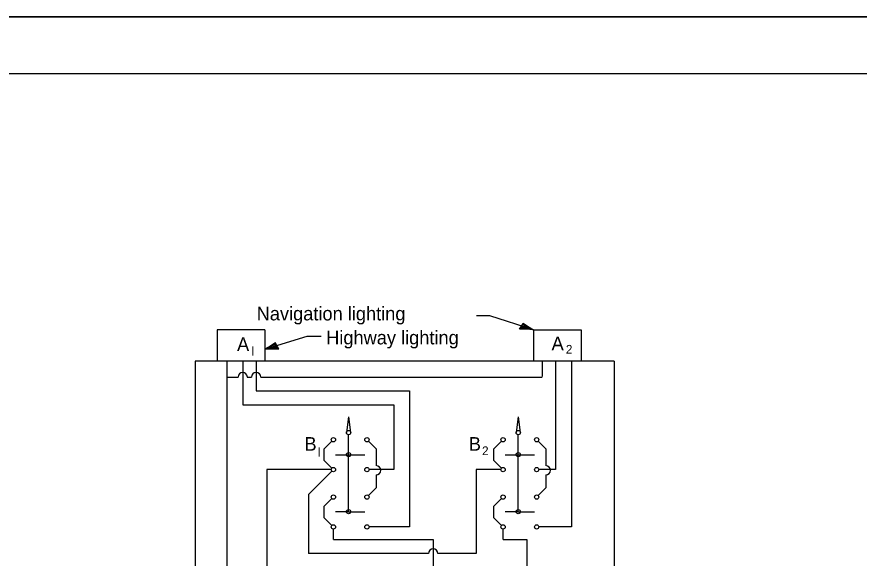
# Model space of a CAD drawing. Extents: x 2400712 to 2401392, y 420981 to 421421.
# Drawn here: x 2401094.8 to 2401243.3, y 421325.5 to 421420.9 of the extents above; entities that cross this region are included whole.
import ezdxf

# ---------------------------------------------------------------- set-up
doc = ezdxf.new("R2010")
doc.units = 0
for name, color, linetype in [('Alignment_EX_50 Notation', 7, 'Continuous'), ('Design_EX_Roadway Notes', 7, 'Continuous'), ('Level 48', 7, 'Continuous'), ('Lighting_EX_Cable in Duct', 7, 'Continuous'), ('Lighting_EX_Foundation', 7, 'Continuous'), ('Sheets_50 Reference Boundary', 7, 'Continuous'), ('Sheets_General Details', 7, 'Continuous'), ('Sheets_Printer Plotting Border', 7, 'Continuous')]:
    doc.layers.add(name, color=color, linetype=linetype)

msp = doc.modelspace()

# ---------------------------------------------------------------- linework, layer by layer
at = {"layer": 'Alignment_EX_50 Notation'}
for p, q in [((2401144.43, 421357.38), (2401144.43, 421357.38)), ((2401179.31, 421345.09), (2401179.31, 421345.09)), ((2401183.21, 421343.7), (2401183.21, 421343.7)), ((2401179.31, 421334.99), (2401179.31, 421334.99)), ((2401183.21, 421333.65), (2401183.21, 421333.65)), ((2401180.98, 421328.77), (2401180.98, 421328.77))]:
    msp.add_line(p, q, dxfattribs=at)
at = {"layer": 'Design_EX_Roadway Notes'}
for p, q in [((2401178.19, 421368.16), (2401175.84, 421368.16)), ((2401185.93, 421365.74), (2401178.19, 421368.16)), ((2401138.53, 421362.28), (2401145.98, 421364.61)), ((2401145.98, 421364.61), (2401148.5, 421364.61))]:
    msp.add_line(p, q, dxfattribs=at)
for points in [[(2401183.81, 421366.35), (2401184.06, 421366.89), (2401184.87, 421366.36), (2401185.93, 421365.74), (2401184.62, 421365.82), (2401183.44, 421365.82), (2401183.81, 421366.35), (2401184.02, 421366.69), (2401185.16, 421365.98), (2401183.67, 421365.98), (2401184.02, 421366.39), (2401184.57, 421366.15), (2401183.98, 421366.17)], [(2401140.65, 421362.88), (2401140.4, 421363.42), (2401139.59, 421362.9), (2401138.53, 421362.28), (2401139.84, 421362.36), (2401141.02, 421362.35), (2401140.65, 421362.88), (2401140.44, 421363.22), (2401139.3, 421362.52), (2401140.78, 421362.51), (2401140.43, 421362.93), (2401139.88, 421362.68), (2401140.48, 421362.7)]]:
    msp.add_lwpolyline(points, dxfattribs=at)
at = {"layer": 'Level 48'}
msp.add_lwpolyline([(2400711.78, 421420.91), (2401391.78, 421420.91), (2401391.78, 420980.91), (2400711.78, 420980.91)], close=True, dxfattribs=at)
at = {"layer": 'Lighting_EX_Cable in Duct'}
for p, q in [((2401131.87, 421360.17), (2401131.87, 421277.71)), ((2401134.66, 421360.17), (2401134.66, 421352.52)), ((2401137, 421360.17), (2401137, 421354.98)), ((2401187.46, 421360.17), (2401187.46, 421357.47)), ((2401189.8, 421360.17), (2401189.8, 421341.07)), ((2401192.59, 421360.17), (2401192.59, 421330.96)), ((2401131.87, 421357.38), (2401133.83, 421357.38)), ((2401135.46, 421357.38), (2401136.2, 421357.38)), ((2401137.83, 421357.38), (2401187.46, 421357.38)), ((2401137, 421354.98), (2401164.05, 421354.98)), ((2401164.05, 421354.98), (2401164.05, 421330.96)), ((2401134.66, 421352.52), (2401161.31, 421352.52)), ((2401161.31, 421352.52), (2401161.31, 421341.07)), ((2401153.29, 421350.4), (2401152.92, 421347.59)), ((2401153.29, 421350.4), (2401153.67, 421347.59)), ((2401183.21, 421350.4), (2401182.83, 421347.59)), ((2401183.21, 421350.4), (2401183.58, 421347.59)), ((2401153.29, 421333.65), (2401153.29, 421347.19)), ((2401183.21, 421333.65), (2401183.21, 421347.19)), ((2401149.02, 421344.72), (2401150.36, 421346.06)), ((2401158.17, 421344.72), (2401156.82, 421346.06)), ((2401178.93, 421344.72), (2401180.27, 421346.06)), ((2401188.08, 421344.72), (2401186.73, 421346.06)), ((2401149.02, 421342.68), (2401149.02, 421344.72)), ((2401149.4, 421345.09), (2401149.4, 421345.09)), ((2401158.17, 421344.72), (2401158.17, 421341.77)), ((2401178.93, 421342.68), (2401178.93, 421344.72)), ((2401188.08, 421344.72), (2401188.08, 421341.77)), ((2401150.36, 421341.33), (2401149.02, 421342.68)), ((2401151.01, 421343.7), (2401153.29, 421343.7)), ((2401153.29, 421343.7), (2401153.29, 421343.7)), ((2401153.29, 421343.7), (2401156.18, 421343.7)), ((2401180.27, 421341.33), (2401178.93, 421342.68)), ((2401180.92, 421343.7), (2401183.21, 421343.7)), ((2401183.21, 421343.7), (2401186.09, 421343.7)), ((2401150.25, 421341.07), (2401138.89, 421341.07)), ((2401138.89, 421341.07), (2401138.89, 421322.12)), ((2401161.31, 421341.07), (2401156.93, 421341.07)), ((2401180.16, 421341.07), (2401175.78, 421341.07)), ((2401175.78, 421341.07), (2401175.78, 421326.27)), ((2401189.8, 421341.07), (2401186.84, 421341.07)), ((2401146.24, 421336.67), (2401150.36, 421340.8)), ((2401158.17, 421340.14), (2401158.17, 421337.84)), ((2401188.08, 421340.14), (2401188.08, 421337.84)), ((2401146.24, 421336.67), (2401146.24, 421326.27)), ((2401158.17, 421337.84), (2401156.82, 421336.49)), ((2401188.08, 421337.84), (2401186.73, 421336.49)), ((2401149.02, 421334.61), (2401150.36, 421335.96)), ((2401149.4, 421334.99), (2401149.4, 421334.99)), ((2401178.93, 421334.61), (2401180.27, 421335.96)), ((2401149.02, 421332.57), (2401149.02, 421334.61)), ((2401153.29, 421333.65), (2401151.01, 421333.65)), ((2401153.29, 421333.65), (2401153.29, 421333.65)), ((2401153.29, 421333.65), (2401156.18, 421333.65)), ((2401178.93, 421332.57), (2401178.93, 421334.61)), ((2401183.21, 421333.65), (2401180.92, 421333.65)), ((2401183.21, 421333.65), (2401186.09, 421333.65)), ((2401150.36, 421331.23), (2401149.02, 421332.57)), ((2401180.27, 421331.23), (2401178.93, 421332.57)), ((2401150.63, 421328.77), (2401150.63, 421330.58)), ((2401164.05, 421330.96), (2401156.93, 421330.96)), ((2401180.54, 421328.77), (2401180.54, 421330.58)), ((2401192.59, 421330.96), (2401186.84, 421330.96)), ((2401150.63, 421328.77), (2401168.24, 421328.77)), ((2401151.07, 421328.77), (2401151.07, 421328.77)), ((2401168.24, 421328.77), (2401168.24, 421319.86)), ((2401180.54, 421328.77), (2401184.71, 421328.77)), ((2401184.71, 421328.77), (2401184.71, 421319.84)), ((2401167.41, 421326.27), (2401146.24, 421326.27)), ((2401175.78, 421326.27), (2401169.04, 421326.27))]:
    msp.add_line(p, q, dxfattribs=at)
for centre in [(2401153.3, 421347.59), (2401183.21, 421347.59), (2401150.63, 421346.33), (2401156.55, 421346.33), (2401180.54, 421346.33), (2401186.46, 421346.33), (2401153.3, 421343.7), (2401183.21, 421343.7), (2401150.63, 421341.07), (2401156.55, 421341.07), (2401180.54, 421341.07), (2401186.46, 421341.07), (2401150.63, 421336.22), (2401156.55, 421336.22), (2401180.54, 421336.22), (2401186.46, 421336.22), (2401153.3, 421333.65), (2401183.21, 421333.65), (2401150.63, 421330.96), (2401156.55, 421330.96), (2401180.54, 421330.96), (2401186.46, 421330.96)]:
    msp.add_circle(centre, 0.378, dxfattribs=at)
for centre, start, end in [((2401134.65, 421357.38), 0, 180), ((2401137.01, 421357.38), 0, 180), ((2401158.17, 421340.95), 270, 90), ((2401188.08, 421340.95), 270, 90), ((2401168.22, 421326.26), 0, 180)]:
    msp.add_arc(centre, 0.815, start, end, dxfattribs=at)
at = {"layer": 'Lighting_EX_Foundation'}
for p, q in [((2401130.13, 421365.74), (2401130.13, 421360.17)), ((2401138.53, 421365.74), (2401130.13, 421365.74)), ((2401138.53, 421365.74), (2401138.53, 421360.17)), ((2401185.93, 421365.74), (2401185.93, 421360.17)), ((2401185.93, 421365.74), (2401194.33, 421365.74)), ((2401194.33, 421365.74), (2401194.33, 421360.17)), ((2401126.29, 421360.17), (2401126.29, 421288.48)), ((2401200.15, 421360.17), (2401126.29, 421360.17)), ((2401200.15, 421360.17), (2401200.15, 421272.09))]:
    msp.add_line(p, q, dxfattribs=at)
at = {"layer": 'Sheets_50 Reference Boundary'}
msp.add_lwpolyline([(2400751.78, 421410.91), (2401381.78, 421410.91), (2401381.78, 421010.91), (2400751.78, 421010.91)], close=True, dxfattribs=at)
at = {"layer": 'Sheets_General Details'}
msp.add_line((2401391.78, 421420.91), (2400711.78, 421420.91), dxfattribs=at)
msp.add_lwpolyline([(2400751.78, 421410.91), (2401381.78, 421410.91), (2401381.78, 420990.91), (2400751.78, 420990.91)], close=True, dxfattribs=at)
at = {"layer": 'Sheets_Printer Plotting Border'}
msp.add_lwpolyline([(2400711.78, 420980.91), (2401391.78, 420980.91), (2401391.78, 421420.91), (2400711.78, 421420.91)], close=True, dxfattribs=at)

# ---------------------------------------------------------------- texts
at = {"layer": 'Design_EX_Roadway Notes'}
for s, height, p in [('Navigation lighting', 2.4, (2401137.11, 421367.38)), ('Highway lighting', 2.4, (2401149.36, 421363.15)), ('A', 2.4, (2401133.65, 421361.99)), ('A', 2.4, (2401189.09, 421362.12)), ('l', 1.54, (2401136.22, 421361.17)), ('2', 1.54, (2401191.61, 421361.51)), ('B', 2.4, (2401145.53, 421344.4)), ('B', 2.4, (2401174.5, 421344.4)), ('l', 1.54, (2401147.9, 421343.36)), ('2', 1.54, (2401176.84, 421343.62))]:
    msp.add_text(s, height=height, dxfattribs=at).set_placement(p)

doc.saveas('drawing.dxf')
